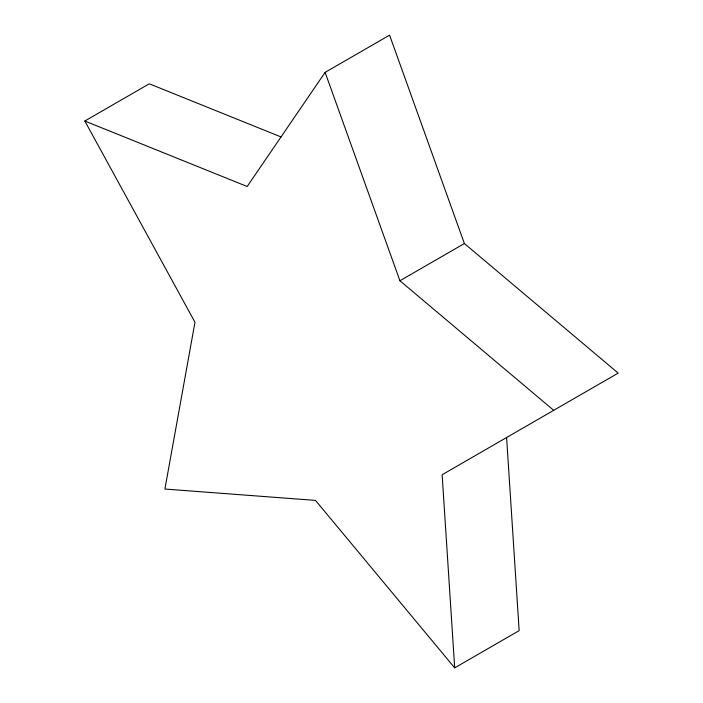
<?xml version="1.0" encoding="UTF-8"?>
<svg xmlns="http://www.w3.org/2000/svg" width="703" height="703" viewBox="0 0 703 703"><rect width="100%" height="100%" fill="white"/><g stroke="black" fill="none" stroke-linecap="round" stroke-linejoin="round"><path stroke-width="1.05" d="M506.599 437.53L519.157 630.635L454.692 667.85L442.134 474.745L618.174 373.108L464.384 243.537L389.585 35.15L325.12 72.365L247.175 186.506L84.826 121.021L149.291 83.798L281.2 137.006M325.12 72.365L399.919 280.752L464.384 243.537M399.919 280.752L553.709 410.332M454.692 667.85L315.471 500.395L164.906 489.051L194.977 322.246L84.826 121.021"/></g></svg>
